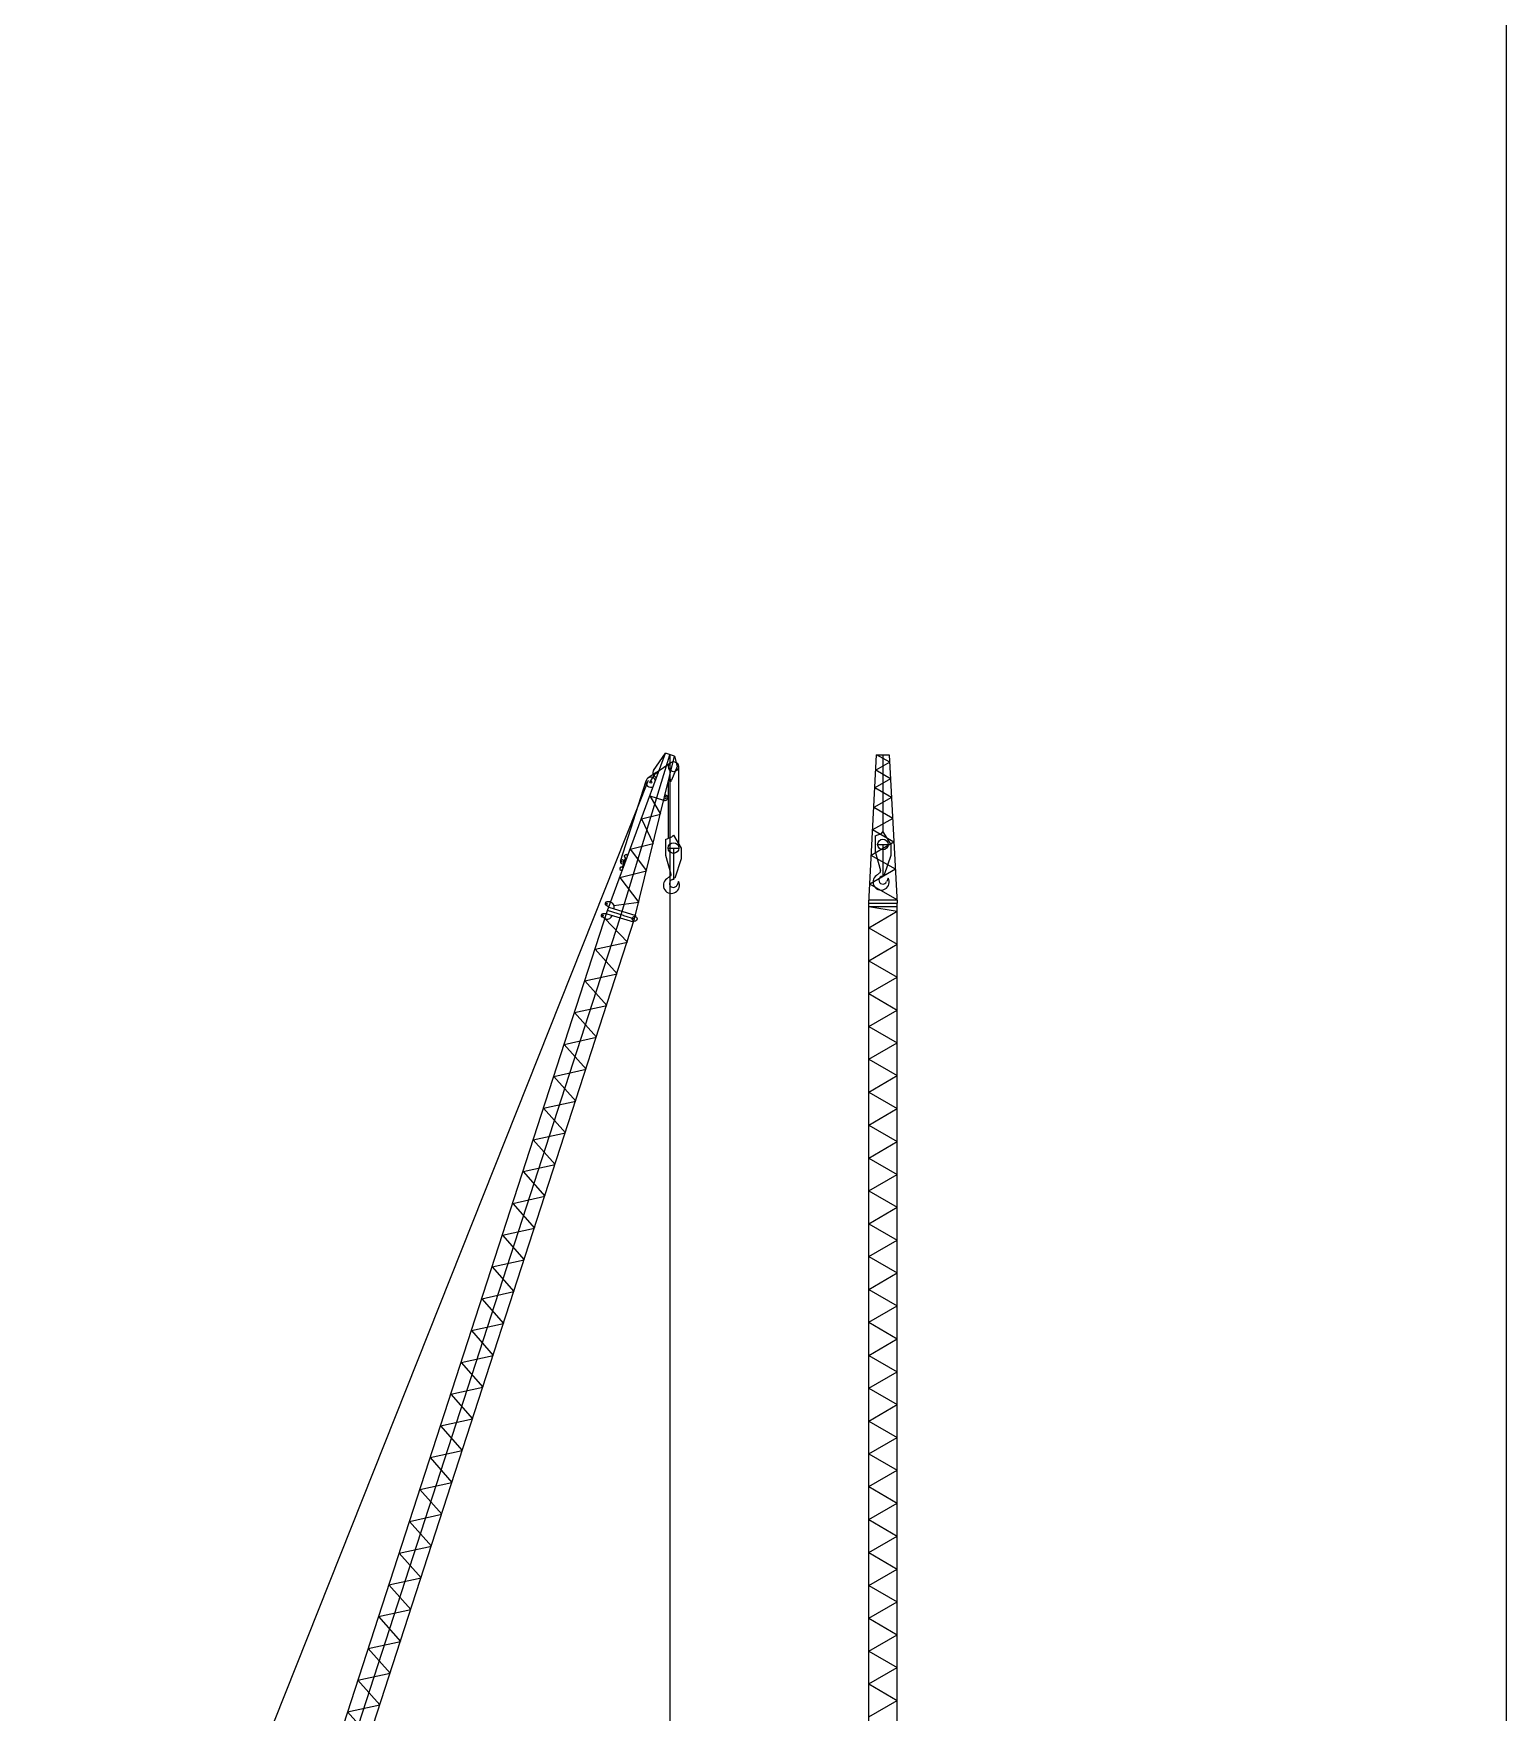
# Model space of a CAD drawing. Header units: metres. Extents: x 0 to 400, y 0 to 277.
# Drawn here: x 333.6 to 392, y 72 to 138.6 of the extents above; entities that cross this region are included whole.
import ezdxf

# ---------------------------------------------------------------- set-up
doc = ezdxf.new("R2010")
doc.units = ezdxf.units.M
doc.layers.add(' ', color=7, linetype='Continuous')

msp = doc.modelspace()

# ---------------------------------------------------------------- linework, layer by layer
at = {"layer": ' '}
msp.add_line((358.85, 109.98), (358.85, 37.98), dxfattribs=at)
for p, q in [((392.04, 0), (392.04, 277.2)), ((356.37, 103.8), (358.68, 110.04)), ((356.88, 103.51), (358.85, 109.98)), ((357.45, 103.47), (359.03, 109.93)), ((358.2, 109.36), (358.68, 110.04)), ((359.03, 109.93), (358.68, 110.04)), ((359.03, 109.93), (359.14, 109.52)), ((366.74, 104.09), (367.05, 109.98)), ((367.57, 109.69), (367.05, 109.98)), ((367.05, 109.98), (367.55, 109.98)), ((367.3, 109.98), (367.3, 106.92)), ((367.55, 109.98), (367.87, 104.09)), ((358.3, 109.28), (357.97, 109.05)), ((358.06, 108.91), (358.3, 109.28)), ((358.3, 109.28), (358.88, 109.68)), ((359.14, 109.52), (358.91, 108.97)), ((359.19, 109.51), (359.19, 106.45)), ((367.57, 109.69), (367.02, 109.37)), ((367.6, 109.03), (367.02, 109.37)), ((357.99, 108.96), (333.6, 47.66)), ((356.89, 105.76), (357.9, 108.95)), ((358.25, 109.12), (358.32, 109.08)), ((358.78, 108.9), (358.78, 106.66)), ((358.86, 108.93), (358.79, 108.94)), ((367.6, 109.03), (366.98, 108.67)), ((367.64, 108.29), (366.98, 108.67)), ((358.05, 108.35), (358.6, 108.18)), ((358.05, 108.35), (358.47, 107.62)), ((367.64, 108.29), (366.94, 107.89)), ((357.72, 107.44), (358.47, 107.62)), ((357.72, 107.44), (358.18, 106.46)), ((367.69, 107.45), (366.89, 107)), ((367.69, 107.45), (366.94, 107.89)), ((358.67, 106.62), (358.92, 106.72)), ((358.67, 106.62), (358.67, 106)), ((358.92, 106.72), (358.99, 106.79)), ((358.99, 106.79), (359.3, 106.28)), ((367.74, 106.51), (366.89, 107)), ((366.99, 106.76), (367.24, 106.86)), ((366.99, 106.76), (366.99, 106.14)), ((367.24, 106.86), (367.3, 106.92)), ((367.3, 106.92), (367.62, 106.42)), ((357.04, 105.96), (357.05, 105.98)), ((357.05, 105.98), (357.04, 105.96)), ((357.13, 106.02), (357.16, 106.01)), ((357.14, 106.01), (357.18, 106)), ((357.27, 106.24), (358.18, 106.46)), ((357.27, 106.24), (357.92, 105.37)), ((358.67, 106), (358.89, 105.25)), ((358.78, 106.28), (359.19, 106.28)), ((358.99, 106.28), (358.99, 105.04)), ((359.3, 106.28), (359.3, 105.84)), ((367.74, 106.51), (366.84, 105.99)), ((367.8, 105.44), (366.84, 105.99)), ((366.99, 106.14), (367.21, 105.39)), ((367.09, 106.42), (367.51, 106.42)), ((367.3, 106.42), (367.3, 105.17)), ((367.62, 105.98), (367.35, 105.22)), ((367.62, 106.42), (367.62, 105.98)), ((356.86, 105.11), (357.92, 105.37)), ((356.87, 105.48), (356.88, 105.51)), ((356.88, 105.51), (356.87, 105.48)), ((356.89, 105.76), (357.07, 105.69)), ((356.9, 105.41), (356.93, 105.39)), ((356.91, 105.4), (356.95, 105.39)), ((356.94, 105.53), (356.94, 105.53)), ((357.01, 105.66), (356.97, 105.54)), ((357.05, 105.76), (357.01, 105.66)), ((357.01, 105.66), (357.05, 105.76)), ((357.04, 105.75), (357.09, 105.88)), ((357.07, 105.9), (357.08, 105.9)), ((359.3, 105.85), (359.04, 105.09)), ((367.8, 105.44), (366.78, 104.85)), ((367.17, 105.29), (367.03, 105.18)), ((356.86, 105.11), (357.61, 104.12)), ((358.85, 105.16), (358.71, 105.04)), ((359.19, 104.95), (359.13, 104.81)), ((367.86, 104.22), (366.78, 104.85)), ((367.51, 105.09), (367.45, 104.95)), ((356.42, 103.93), (356.31, 104.02)), ((356.5, 104.14), (356.35, 104.14)), ((356.42, 103.93), (357.49, 103.6)), ((357.61, 104.12), (356.63, 103.99)), ((366.74, 104.22), (367.86, 104.22)), ((366.74, 44.92), (366.74, 104.09)), ((366.74, 104.09), (367.87, 104.09)), ((366.74, 103.96), (367.87, 103.77)), ((366.74, 103.96), (367.87, 103.96)), ((367.87, 44.92), (367.87, 104.09)), ((337.4, 45.27), (356.37, 103.8)), ((337.97, 45.23), (356.88, 103.51)), ((338.47, 44.92), (357.45, 103.47)), ((356.3, 103.46), (356.16, 103.55)), ((356.35, 103.67), (356.19, 103.67)), ((356.27, 103.48), (357.16, 102.55)), ((356.35, 103.67), (357.4, 103.35)), ((357.01, 103.61), (356.37, 103.8)), ((357.01, 103.61), (356.37, 103.8)), ((357.01, 103.61), (357.45, 103.47)), ((357.01, 103.61), (357.01, 103.61)), ((357.01, 103.61), (357.01, 103.61)), ((357.01, 103.61), (357.01, 103.61)), ((357.01, 103.61), (357.01, 103.61)), ((366.74, 103.12), (367.87, 103.77)), ((366.74, 103.12), (367.87, 102.46)), ((355.88, 102.27), (357.16, 102.55)), ((355.88, 102.27), (356.75, 101.29)), ((366.74, 101.81), (367.87, 102.46)), ((355.47, 101.01), (356.75, 101.29)), ((366.74, 101.81), (367.87, 101.16)), ((355.47, 101.01), (356.34, 100.03)), ((366.74, 100.51), (367.87, 101.16)), ((355.06, 99.75), (356.34, 100.03)), ((366.74, 100.51), (367.87, 99.85)), ((355.06, 99.75), (355.93, 98.77)), ((366.74, 99.2), (367.87, 99.85)), ((354.65, 98.49), (355.93, 98.77)), ((366.74, 99.2), (367.87, 98.55)), ((354.65, 98.49), (355.52, 97.51)), ((366.74, 97.9), (367.87, 98.55)), ((354.24, 97.22), (355.52, 97.51)), ((366.74, 97.9), (367.87, 97.25)), ((354.24, 97.22), (355.11, 96.24)), ((366.74, 96.59), (367.87, 97.25)), ((353.83, 95.96), (355.11, 96.24)), ((353.83, 95.96), (354.7, 94.98)), ((366.74, 96.59), (367.87, 95.94)), ((366.74, 95.29), (367.87, 95.94)), ((366.74, 95.29), (367.87, 94.64)), ((353.42, 94.7), (354.7, 94.98)), ((353.42, 94.7), (354.29, 93.72)), ((366.74, 93.98), (367.87, 94.64)), ((366.74, 93.98), (367.87, 93.33)), ((353.02, 93.44), (354.29, 93.72)), ((353.02, 93.44), (353.89, 92.46)), ((366.74, 92.68), (367.87, 93.33)), ((366.74, 92.68), (367.87, 92.03)), ((352.61, 92.18), (353.89, 92.46)), ((352.61, 92.18), (353.48, 91.2)), ((366.74, 91.37), (367.87, 92.03)), ((366.74, 91.37), (367.87, 90.72)), ((352.2, 90.92), (353.48, 91.2)), ((352.2, 90.92), (353.07, 89.94)), ((366.74, 90.07), (367.87, 90.72)), ((351.79, 89.66), (353.07, 89.94)), ((366.74, 90.07), (367.87, 89.42)), ((351.79, 89.66), (352.66, 88.68)), ((366.74, 88.76), (367.87, 89.42)), ((351.38, 88.39), (352.66, 88.68)), ((366.74, 88.76), (367.87, 88.11)), ((351.38, 88.39), (352.25, 87.41)), ((366.74, 87.46), (367.87, 88.11)), ((350.97, 87.13), (352.25, 87.41)), ((366.74, 87.46), (367.87, 86.81)), ((350.97, 87.13), (351.84, 86.15)), ((366.74, 86.15), (367.87, 86.81)), ((350.56, 85.87), (351.84, 86.15)), ((366.74, 86.15), (367.87, 85.5)), ((350.56, 85.87), (351.43, 84.89)), ((366.74, 84.85), (367.87, 85.5)), ((350.15, 84.61), (351.43, 84.89)), ((350.15, 84.61), (351.02, 83.63)), ((366.74, 84.85), (367.87, 84.2)), ((366.74, 83.54), (367.87, 84.2)), ((349.74, 83.35), (351.02, 83.63)), ((349.74, 83.35), (350.61, 82.37)), ((366.74, 83.54), (367.87, 82.89)), ((366.74, 82.24), (367.87, 82.89)), ((349.33, 82.09), (350.61, 82.37)), ((349.33, 82.09), (350.2, 81.11)), ((366.74, 82.24), (367.87, 81.59)), ((366.74, 80.94), (367.87, 81.59)), ((348.92, 80.83), (350.2, 81.11)), ((348.92, 80.83), (349.8, 79.85)), ((366.74, 80.94), (367.87, 80.28)), ((366.74, 79.63), (367.87, 80.28)), ((348.52, 79.56), (349.8, 79.85)), ((348.52, 79.56), (349.39, 78.58)), ((366.74, 79.63), (367.87, 78.98)), ((366.74, 78.33), (367.87, 78.98)), ((348.11, 78.3), (349.39, 78.58)), ((348.11, 78.3), (348.98, 77.32)), ((366.74, 78.33), (367.87, 77.67)), ((347.7, 77.04), (348.98, 77.32)), ((366.74, 77.02), (367.87, 77.67)), ((347.7, 77.04), (348.57, 76.06)), ((366.74, 77.02), (367.87, 76.37)), ((347.29, 75.78), (348.57, 76.06)), ((366.74, 75.72), (367.87, 76.37)), ((347.29, 75.78), (348.16, 74.8)), ((366.74, 75.72), (367.87, 75.06)), ((346.88, 74.52), (348.16, 74.8)), ((366.74, 74.41), (367.87, 75.06)), ((346.88, 74.52), (347.75, 73.54)), ((366.74, 74.41), (367.87, 73.76)), ((346.47, 73.26), (347.75, 73.54)), ((366.74, 73.11), (367.87, 73.76)), ((346.47, 73.26), (347.34, 72.28)), ((366.74, 73.11), (367.87, 72.45)), ((346.06, 72), (347.34, 72.28)), ((346.06, 72), (346.93, 71.02)), ((366.74, 71.8), (367.87, 72.45))]:
    msp.add_line(p, q)
for centre, radius in [((358.33, 109.26), 0.03), ((358.99, 109.51), 0.2), ((358.09, 108.89), 0.04), ((358.87, 108.98), 0.02), ((367.3, 106.42), 0.21), ((358.99, 106.28), 0.21), ((356.35, 104.07), 0.02), ((356.19, 103.6), 0.02), ((357.45, 103.47), 0.1)]:
    msp.add_circle(centre, radius)
for centre, radius, start, end in [((358.33, 109.26), 0.16, 144.65, 241.02), ((358.09, 108.89), 0.2, 18.52, 300.93), ((358.87, 108.98), 0.05, 264.99, 337.77), ((358.65, 108.28), 0.11, -116.87, 89.45), ((358.65, 108.28), 0.05, -133.67, 106.25), ((357.09, 105.95), 0.05, 171.6, 249.72), ((357.11, 105.96), 0.06, 69.72, 159.72), ((356.92, 105.46), 0.06, 159.72, 249.72), ((356.92, 105.48), 0.05, 69.72, 147.85), ((356.96, 105.73), 0.08, 12.53, 306.91), ((356.95, 105.54), 0.02, 249.72, 339.72), ((357.07, 105.88), 0.02, -20.28, 69.72), ((367.13, 105.37), 0.08, -64.57, 16.42), ((358.91, 104.8), 0.32, -234.53, 28.97), ((358.99, 104.88), 0.31, 144.56, 145.27), ((358.99, 104.88), 0.16, 95.54, 337.08), ((358.82, 105.23), 0.08, -64.57, 16.42), ((358.96, 105.11), 0.08, 275.54, 340.99), ((367.23, 104.93), 0.32, -234.53, 28.97), ((367.3, 105.01), 0.31, 144.56, 145.27), ((367.3, 105.01), 0.16, 95.54, 337.08), ((367.28, 105.25), 0.08, 275.54, 340.99), ((356.35, 104.07), 0.07, 89.89, 237.75), ((356.42, 103.93), 0.22, -16.99, 69.72), ((356.19, 103.6), 0.07, 89.89, 237.75), ((356.35, 103.67), 0.22, 257.7, 343.01), ((356.35, 103.67), 0.22, 21.29, 21.49)]:
    msp.add_arc(centre, radius, start, end)

doc.saveas('drawing.dxf')
